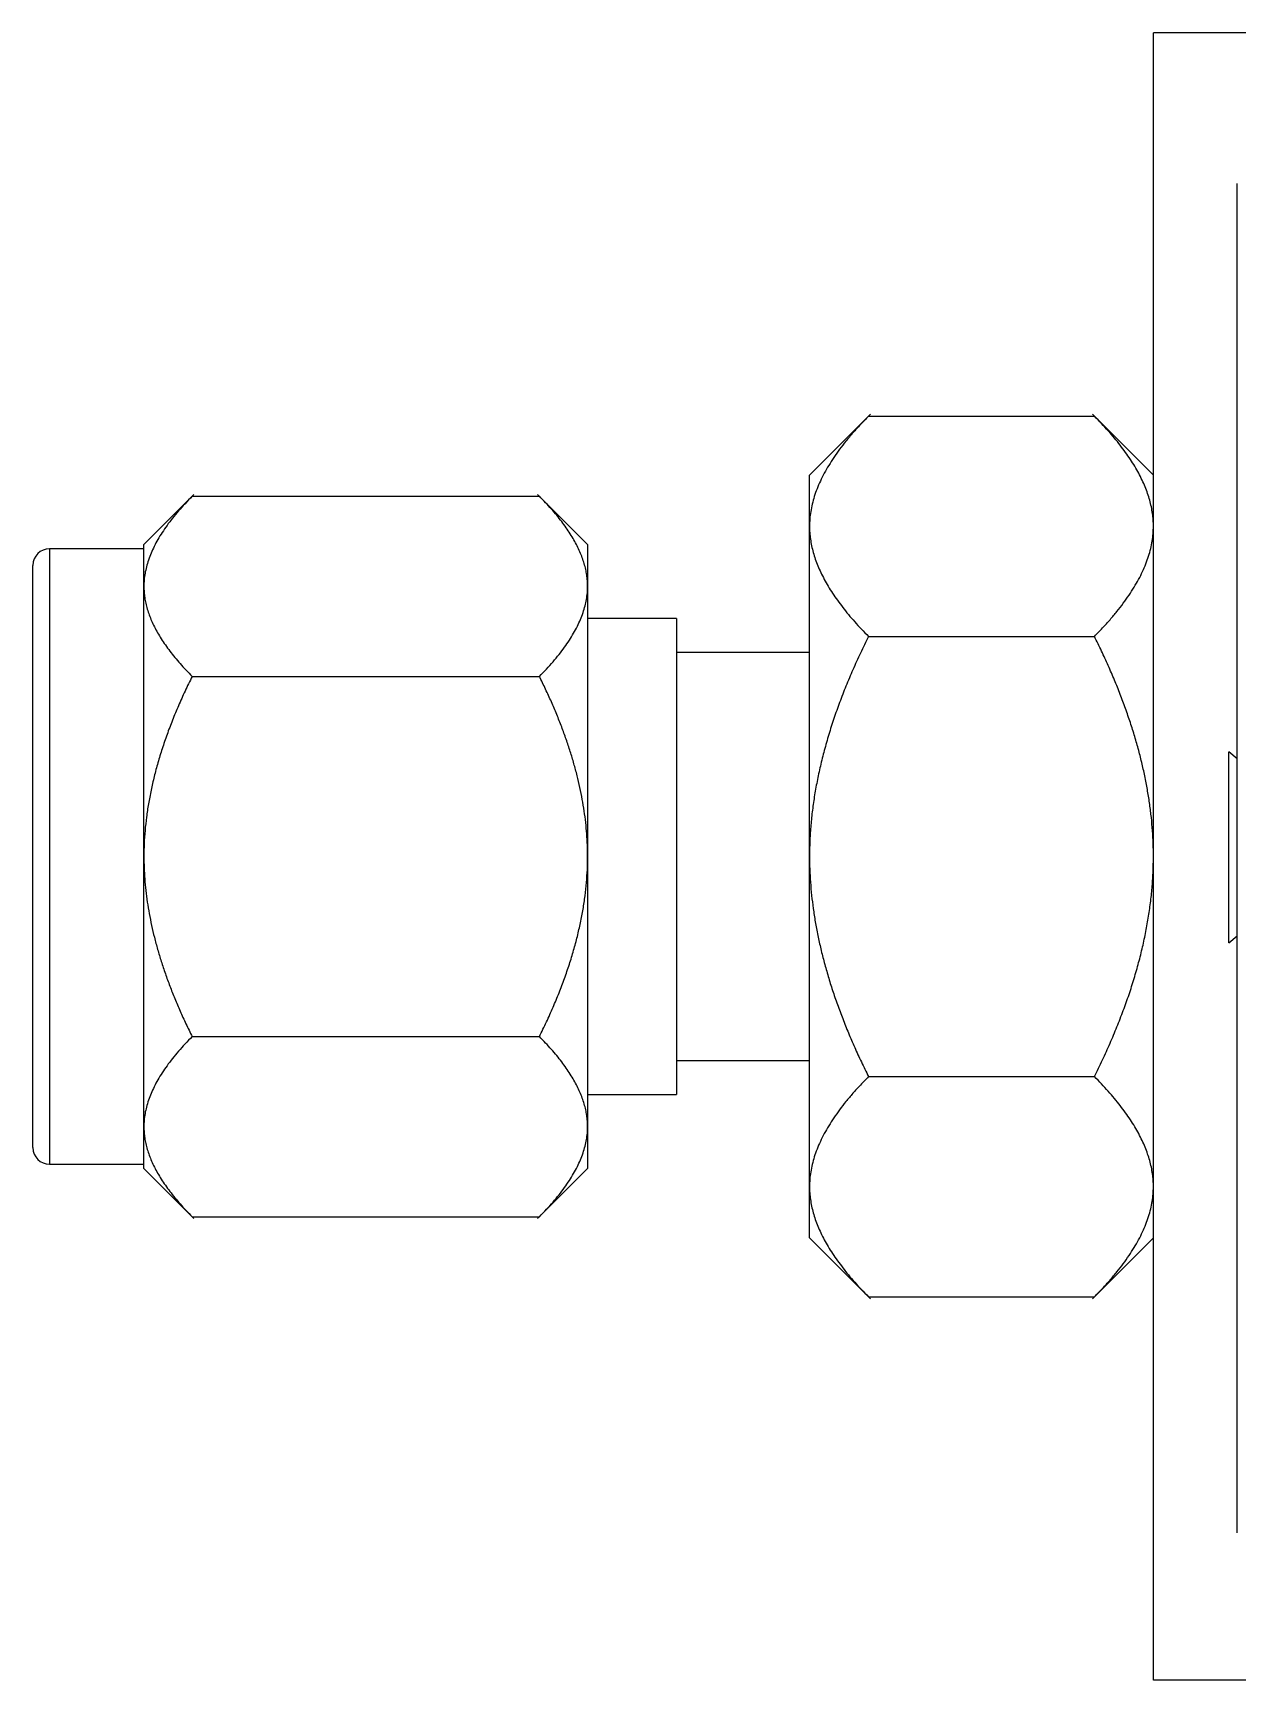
# Model space of a CAD drawing. Header units: inches. Extents: x 1.03 to 9.87, y 1.07 to 7.21.
# Drawn here: x 2.483 to 3.026, y 6.436 to 7.179 of the extents above; entities that cross this region are included whole.
import ezdxf

# ---------------------------------------------------------------- set-up
doc = ezdxf.new("R2010")
doc.units = ezdxf.units.IN
doc.header["$MEASUREMENT"] = 0

msp = doc.modelspace()

# ---------------------------------------------------------------- linework, layer by layer
at = {"color": 7, "linetype": 'Continuous', "lineweight": 25}
for p, q in [((2.98828, 6.43615), (2.98828, 7.17865)), ((3.22935, 7.17865), (2.98828, 7.17865)), ((3.02598, 6.50246), (3.02598, 7.11073)), ((2.8608, 7.0068), (2.83328, 6.97928)), ((2.85987, 7.00587), (2.96169, 7.00587)), ((2.98828, 6.97928), (2.96076, 7.0068)), ((2.83328, 6.95625), (2.83328, 6.97928)), ((2.5558, 6.97055), (2.53328, 6.94803)), ((2.55504, 6.96978), (2.71153, 6.96978)), ((2.73328, 6.94803), (2.71076, 6.97055)), ((2.83328, 6.8074), (2.83328, 6.95625)), ((2.53328, 6.94615), (2.49078, 6.94615)), ((2.53328, 6.92919), (2.53328, 6.94803)), ((2.73328, 6.94803), (2.73328, 6.92919)), ((2.48328, 6.67615), (2.48328, 6.93865)), ((2.53328, 6.8074), (2.53328, 6.92919)), ((2.73328, 6.92919), (2.73328, 6.8074)), ((2.77328, 6.91475), (2.73328, 6.91475)), ((2.77328, 6.91475), (2.77328, 6.70005)), ((2.85987, 6.90663), (2.96169, 6.90663)), ((2.83328, 6.8994), (2.77328, 6.8994)), ((2.55504, 6.88859), (2.71153, 6.88859)), ((3.02598, 6.85138), (3.02228, 6.85452)), ((3.02228, 6.81152), (3.02228, 6.85452)), ((3.02228, 6.76852), (3.02228, 6.81152)), ((2.53328, 6.68562), (2.53328, 6.8074)), ((2.73328, 6.8074), (2.73328, 6.68562)), ((2.83328, 6.65855), (2.83328, 6.8074)), ((3.02228, 6.76852), (3.02598, 6.77166)), ((2.55504, 6.72621), (2.71153, 6.72621)), ((2.77328, 6.7154), (2.83328, 6.7154)), ((2.85987, 6.70817), (2.96169, 6.70817)), ((2.73328, 6.70005), (2.77328, 6.70005)), ((2.53328, 6.66678), (2.53328, 6.68562)), ((2.73328, 6.68562), (2.73328, 6.66678)), ((2.49078, 6.66865), (2.53328, 6.66865)), ((2.53328, 6.66678), (2.5558, 6.64426)), ((2.71076, 6.64426), (2.73328, 6.66678)), ((2.83328, 6.63553), (2.83328, 6.65855)), ((2.55504, 6.64502), (2.71153, 6.64502)), ((2.83328, 6.63553), (2.8608, 6.60801)), ((2.96076, 6.60801), (2.98828, 6.63553)), ((2.85987, 6.60894), (2.96169, 6.60894)), ((3.08383, 6.43615), (2.98828, 6.43615))]:
    msp.add_line(p, q, dxfattribs=at)
at = {"color": 8, "linetype": 'Continuous', "lineweight": 25}
msp.add_line((2.49078, 6.94615), (2.49078, 6.66865), dxfattribs=at)
at = {"color": 7, "linetype": 'Continuous', "lineweight": 25}
for centre, start, end in [((2.49078, 6.93865), 90, 180), ((2.49078, 6.67615), 180, 270)]:
    msp.add_arc(centre, 0.0075, start, end, dxfattribs=at)
for points, knots in [([(2.85987, 7.00587), (2.85864, 7.00461), (2.85619, 7.00212), (2.85281, 6.99838), (2.84968, 6.99467), (2.84683, 6.991), (2.84425, 6.98736), (2.84194, 6.98376), (2.8399, 6.9802), (2.83814, 6.97667), (2.83664, 6.97318), (2.83542, 6.96972), (2.83446, 6.9663), (2.83379, 6.96292), (2.83336, 6.95957), (2.83331, 6.95735), (2.83328, 6.95625)], [0, 0, 0, 0, 0.081051, 0.160355, 0.23797, 0.313952, 0.388366, 0.461279, 0.532761, 0.602888, 0.671741, 0.739403, 0.805964, 0.871518, 0.936163, 1, 1, 1, 1]), ([(2.98828, 6.95625), (2.98826, 6.95722), (2.98822, 6.95915), (2.9879, 6.96208), (2.98738, 6.96503), (2.98665, 6.968), (2.98571, 6.97101), (2.98457, 6.97404), (2.98322, 6.9771), (2.98166, 6.98019), (2.97989, 6.98331), (2.97791, 6.98645), (2.97573, 6.98962), (2.97334, 6.99282), (2.97074, 6.99605), (2.96793, 6.9993), (2.96492, 7.00259), (2.96278, 7.00477), (2.96169, 7.00587)], [0, 0, 0, 0, 0.055816, 0.11224, 0.169341, 0.227185, 0.285838, 0.345359, 0.405808, 0.467241, 0.529711, 0.593269, 0.657963, 0.72384, 0.790942, 0.859311, 0.928984, 1, 1, 1, 1]), ([(2.55504, 6.96978), (2.55395, 6.96868), (2.5518, 6.96649), (2.54885, 6.96319), (2.54614, 6.95993), (2.54369, 6.9567), (2.5415, 6.95351), (2.53957, 6.95035), (2.53789, 6.94722), (2.53647, 6.94413), (2.53531, 6.94108), (2.5344, 6.93806), (2.53376, 6.93507), (2.53336, 6.93212), (2.53331, 6.93016), (2.53328, 6.92919)], [0, 0, 0, 0, 0.087213, 0.172405, 0.255647, 0.337014, 0.416584, 0.494445, 0.570686, 0.645405, 0.718706, 0.790698, 0.861495, 0.93122, 1, 1, 1, 1]), ([(2.73328, 6.92919), (2.73326, 6.93003), (2.73323, 6.93172), (2.73292, 6.93428), (2.73244, 6.93685), (2.73176, 6.93946), (2.73089, 6.94209), (2.72982, 6.94474), (2.72856, 6.94743), (2.72711, 6.95013), (2.72547, 6.95287), (2.72363, 6.95563), (2.72159, 6.95841), (2.71937, 6.96122), (2.71695, 6.96406), (2.71434, 6.96692), (2.71247, 6.96882), (2.71153, 6.96978)], [0, 0, 0, 0, 0.059558, 0.119812, 0.180848, 0.242744, 0.305578, 0.369423, 0.43435, 0.500425, 0.567711, 0.636269, 0.706154, 0.777421, 0.85012, 0.924298, 1, 1, 1, 1]), ([(2.83328, 6.95625), (2.8333, 6.95529), (2.83334, 6.95335), (2.83367, 6.95043), (2.83419, 6.94748), (2.83491, 6.9445), (2.83585, 6.94149), (2.837, 6.93846), (2.83835, 6.9354), (2.83991, 6.93231), (2.84168, 6.9292), (2.84365, 6.92605), (2.84584, 6.92288), (2.84823, 6.91968), (2.85082, 6.91645), (2.85363, 6.9132), (2.85664, 6.90992), (2.85879, 6.90774), (2.85987, 6.90663)], [0, 0, 0, 0, 0.055816, 0.11224, 0.169341, 0.227185, 0.285838, 0.345359, 0.405808, 0.467241, 0.529711, 0.593269, 0.657963, 0.72384, 0.790942, 0.859311, 0.928984, 1, 1, 1, 1]), ([(2.96169, 6.90663), (2.96293, 6.90789), (2.96537, 6.91038), (2.96875, 6.91413), (2.97188, 6.91783), (2.97473, 6.92151), (2.97731, 6.92514), (2.97962, 6.92874), (2.98166, 6.93231), (2.98343, 6.93583), (2.98492, 6.93932), (2.98615, 6.94278), (2.9871, 6.9462), (2.98778, 6.94958), (2.9882, 6.95293), (2.98826, 6.95515), (2.98828, 6.95625)], [0, 0, 0, 0, 0.081051, 0.160355, 0.23797, 0.313952, 0.388366, 0.461279, 0.532761, 0.602888, 0.671741, 0.739403, 0.805964, 0.871518, 0.936163, 1, 1, 1, 1]), ([(2.53328, 6.92919), (2.5333, 6.92835), (2.53334, 6.92665), (2.53364, 6.9241), (2.53412, 6.92152), (2.5348, 6.91892), (2.53567, 6.91629), (2.53674, 6.91363), (2.538, 6.91095), (2.53945, 6.90824), (2.5411, 6.90551), (2.54294, 6.90275), (2.54497, 6.89996), (2.5472, 6.89715), (2.54962, 6.89432), (2.55222, 6.89145), (2.55409, 6.88955), (2.55504, 6.88859)], [0, 0, 0, 0, 0.0595576, 0.1198123, 0.1808477, 0.2427439, 0.3055779, 0.3694233, 0.4343501, 0.500425, 0.5677113, 0.6362689, 0.7061544, 0.7774212, 0.8501199, 0.924298, 1, 1, 1, 1]), ([(2.71153, 6.88859), (2.71261, 6.8897), (2.71476, 6.89189), (2.71771, 6.89519), (2.72042, 6.89845), (2.72287, 6.90167), (2.72506, 6.90487), (2.727, 6.90803), (2.72867, 6.91115), (2.73009, 6.91424), (2.73126, 6.9173), (2.73216, 6.92032), (2.7328, 6.9233), (2.73321, 6.92626), (2.73326, 6.92822), (2.73328, 6.92919)], [0, 0, 0, 0, 0.087213, 0.172405, 0.255647, 0.337014, 0.416584, 0.494445, 0.570686, 0.645405, 0.718706, 0.790698, 0.861495, 0.93122, 1, 1, 1, 1]), ([(2.85987, 6.90663), (2.85864, 6.90412), (2.85619, 6.89915), (2.85281, 6.89165), (2.84968, 6.88424), (2.84683, 6.87689), (2.84425, 6.86962), (2.84194, 6.86242), (2.8399, 6.85529), (2.83814, 6.84824), (2.83664, 6.84126), (2.83542, 6.83435), (2.83446, 6.82751), (2.83379, 6.82074), (2.83336, 6.81405), (2.83331, 6.80961), (2.83328, 6.8074)], [0, 0, 0, 0, 0.081051, 0.160355, 0.23797, 0.313952, 0.388366, 0.461279, 0.532761, 0.602888, 0.671741, 0.739403, 0.805964, 0.871518, 0.936163, 1, 1, 1, 1]), ([(2.98828, 6.8074), (2.98826, 6.80933), (2.98822, 6.81321), (2.9879, 6.81905), (2.98738, 6.82495), (2.98665, 6.83091), (2.98571, 6.83692), (2.98457, 6.84298), (2.98322, 6.8491), (2.98166, 6.85528), (2.97989, 6.86151), (2.97791, 6.8678), (2.97573, 6.87414), (2.97334, 6.88054), (2.97074, 6.88699), (2.96793, 6.8935), (2.96492, 6.90007), (2.96278, 6.90443), (2.96169, 6.90663)], [0, 0, 0, 0, 0.055816, 0.11224, 0.169341, 0.227185, 0.285838, 0.345359, 0.405808, 0.467241, 0.529711, 0.593269, 0.657963, 0.72384, 0.790942, 0.859311, 0.928984, 1, 1, 1, 1]), ([(2.55504, 6.88859), (2.55395, 6.88638), (2.5518, 6.882), (2.54885, 6.87541), (2.54614, 6.86888), (2.54369, 6.86243), (2.5415, 6.85604), (2.53957, 6.84973), (2.53789, 6.84348), (2.53647, 6.8373), (2.53531, 6.83119), (2.5344, 6.82514), (2.53376, 6.81917), (2.53336, 6.81326), (2.53331, 6.80935), (2.53328, 6.8074)], [0, 0, 0, 0, 0.087213, 0.172405, 0.255647, 0.337014, 0.416584, 0.494445, 0.570686, 0.645405, 0.718706, 0.790698, 0.861495, 0.93122, 1, 1, 1, 1]), ([(2.73328, 6.8074), (2.73326, 6.80909), (2.73323, 6.81247), (2.73292, 6.81758), (2.73244, 6.82274), (2.73176, 6.82794), (2.73089, 6.8332), (2.72982, 6.83852), (2.72856, 6.84388), (2.72711, 6.84929), (2.72547, 6.85476), (2.72363, 6.86028), (2.72159, 6.86585), (2.71937, 6.87147), (2.71695, 6.87714), (2.71434, 6.88287), (2.71247, 6.88667), (2.71153, 6.88859)], [0, 0, 0, 0, 0.059558, 0.119812, 0.180848, 0.242744, 0.305578, 0.369423, 0.43435, 0.500425, 0.567711, 0.636269, 0.706154, 0.777421, 0.85012, 0.924298, 1, 1, 1, 1]), ([(2.53328, 6.8074), (2.5333, 6.80572), (2.53334, 6.80233), (2.53364, 6.79723), (2.53412, 6.79207), (2.5348, 6.78686), (2.53567, 6.7816), (2.53674, 6.77629), (2.538, 6.77093), (2.53945, 6.76551), (2.5411, 6.76005), (2.54294, 6.75453), (2.54497, 6.74896), (2.5472, 6.74334), (2.54962, 6.73766), (2.55222, 6.73194), (2.55409, 6.72813), (2.55504, 6.72621)], [0, 0, 0, 0, 0.059558, 0.119812, 0.180848, 0.242744, 0.305578, 0.369423, 0.43435, 0.500425, 0.567711, 0.636269, 0.706154, 0.777421, 0.85012, 0.924298, 1, 1, 1, 1]), ([(2.71153, 6.72621), (2.71261, 6.72843), (2.71476, 6.7328), (2.71771, 6.7394), (2.72042, 6.74592), (2.72287, 6.75238), (2.72506, 6.75876), (2.727, 6.76508), (2.72867, 6.77133), (2.73009, 6.77751), (2.73126, 6.78362), (2.73216, 6.78966), (2.7328, 6.79564), (2.73321, 6.80154), (2.73326, 6.80546), (2.73328, 6.8074)], [0, 0, 0, 0, 0.087213, 0.172405, 0.255647, 0.337014, 0.416584, 0.494445, 0.570686, 0.645405, 0.718706, 0.790698, 0.861495, 0.93122, 1, 1, 1, 1]), ([(2.83328, 6.8074), (2.8333, 6.80547), (2.83334, 6.8016), (2.83367, 6.79575), (2.83419, 6.78985), (2.83491, 6.7839), (2.83585, 6.77789), (2.837, 6.77182), (2.83835, 6.7657), (2.83991, 6.75953), (2.84168, 6.75329), (2.84365, 6.74701), (2.84584, 6.74066), (2.84823, 6.73426), (2.85082, 6.72781), (2.85363, 6.7213), (2.85664, 6.71473), (2.85879, 6.71037), (2.85987, 6.70817)], [0, 0, 0, 0, 0.055816, 0.11224, 0.169341, 0.227185, 0.285838, 0.345359, 0.405808, 0.467241, 0.529711, 0.593269, 0.657963, 0.72384, 0.790942, 0.859311, 0.928984, 1, 1, 1, 1]), ([(2.96169, 6.70817), (2.96293, 6.71068), (2.96537, 6.71566), (2.96875, 6.72315), (2.97188, 6.73057), (2.97473, 6.73791), (2.97731, 6.74518), (2.97962, 6.75238), (2.98166, 6.75951), (2.98343, 6.76657), (2.98492, 6.77355), (2.98615, 6.78046), (2.9871, 6.7873), (2.98778, 6.79406), (2.9882, 6.80076), (2.98826, 6.8052), (2.98828, 6.8074)], [0, 0, 0, 0, 0.081051, 0.160355, 0.23797, 0.313952, 0.388366, 0.461279, 0.532761, 0.602888, 0.671741, 0.739403, 0.805964, 0.871518, 0.936163, 1, 1, 1, 1]), ([(2.55504, 6.72621), (2.55395, 6.72511), (2.5518, 6.72292), (2.54885, 6.71962), (2.54614, 6.71636), (2.54369, 6.71313), (2.5415, 6.70994), (2.53957, 6.70678), (2.53789, 6.70366), (2.53647, 6.70057), (2.53531, 6.69751), (2.5344, 6.69449), (2.53376, 6.6915), (2.53336, 6.68855), (2.53331, 6.68659), (2.53328, 6.68562)], [0, 0, 0, 0, 0.087213, 0.172405, 0.255647, 0.337014, 0.416584, 0.494445, 0.570686, 0.645405, 0.718706, 0.790698, 0.861495, 0.93122, 1, 1, 1, 1]), ([(2.73328, 6.68562), (2.73326, 6.68646), (2.73323, 6.68815), (2.73292, 6.69071), (2.73244, 6.69328), (2.73176, 6.69589), (2.73089, 6.69852), (2.72982, 6.70117), (2.72856, 6.70386), (2.72711, 6.70656), (2.72547, 6.7093), (2.72363, 6.71206), (2.72159, 6.71484), (2.71937, 6.71765), (2.71695, 6.72049), (2.71434, 6.72335), (2.71247, 6.72525), (2.71153, 6.72621)], [0, 0, 0, 0, 0.059558, 0.119812, 0.180848, 0.242744, 0.305578, 0.369423, 0.43435, 0.500425, 0.567711, 0.636269, 0.706154, 0.777421, 0.85012, 0.924298, 1, 1, 1, 1]), ([(2.85987, 6.70817), (2.85864, 6.70691), (2.85619, 6.70443), (2.85281, 6.70068), (2.84968, 6.69697), (2.84683, 6.6933), (2.84425, 6.68966), (2.84194, 6.68606), (2.8399, 6.6825), (2.83814, 6.67897), (2.83664, 6.67548), (2.83542, 6.67203), (2.83446, 6.66861), (2.83379, 6.66522), (2.83336, 6.66188), (2.83331, 6.65966), (2.83328, 6.65855)], [0, 0, 0, 0, 0.081051, 0.160355, 0.23797, 0.313952, 0.388366, 0.461279, 0.532761, 0.602888, 0.671741, 0.739403, 0.805964, 0.871518, 0.936163, 1, 1, 1, 1]), ([(2.98828, 6.65855), (2.98826, 6.65952), (2.98822, 6.66146), (2.9879, 6.66438), (2.98738, 6.66733), (2.98665, 6.67031), (2.98571, 6.67331), (2.98457, 6.67634), (2.98322, 6.67941), (2.98166, 6.68249), (2.97989, 6.68561), (2.97791, 6.68875), (2.97573, 6.69192), (2.97334, 6.69512), (2.97074, 6.69835), (2.96793, 6.7016), (2.96492, 6.70489), (2.96278, 6.70707), (2.96169, 6.70817)], [0, 0, 0, 0, 0.055816, 0.11224, 0.169341, 0.227185, 0.285838, 0.345359, 0.405808, 0.467241, 0.529711, 0.593269, 0.657963, 0.72384, 0.790942, 0.859311, 0.928984, 1, 1, 1, 1]), ([(2.53328, 6.68562), (2.5333, 6.68478), (2.53334, 6.68308), (2.53364, 6.68053), (2.53412, 6.67795), (2.5348, 6.67535), (2.53567, 6.67272), (2.53674, 6.67006), (2.538, 6.66738), (2.53945, 6.66467), (2.5411, 6.66194), (2.54294, 6.65918), (2.54497, 6.6564), (2.5472, 6.65358), (2.54962, 6.65075), (2.55222, 6.64788), (2.55409, 6.64598), (2.55504, 6.64502)], [0, 0, 0, 0, 0.059558, 0.119812, 0.180848, 0.242744, 0.305578, 0.369423, 0.43435, 0.500425, 0.567711, 0.636269, 0.706154, 0.777421, 0.85012, 0.924298, 1, 1, 1, 1]), ([(2.71153, 6.64502), (2.71261, 6.64613), (2.71476, 6.64832), (2.71771, 6.65162), (2.72042, 6.65488), (2.72287, 6.6581), (2.72506, 6.6613), (2.727, 6.66446), (2.72867, 6.66758), (2.73009, 6.67067), (2.73126, 6.67373), (2.73216, 6.67675), (2.7328, 6.67974), (2.73321, 6.68269), (2.73326, 6.68465), (2.73328, 6.68562)], [0, 0, 0, 0, 0.0872126, 0.1724052, 0.2556473, 0.3370137, 0.4165843, 0.4944446, 0.5706859, 0.6454054, 0.7187062, 0.7906977, 0.8614954, 0.9312205, 1, 1, 1, 1]), ([(2.83328, 6.65855), (2.8333, 6.65759), (2.83334, 6.65565), (2.83367, 6.65273), (2.83419, 6.64978), (2.83491, 6.6468), (2.83585, 6.6438), (2.837, 6.64076), (2.83835, 6.6377), (2.83991, 6.63462), (2.84168, 6.6315), (2.84365, 6.62836), (2.84584, 6.62518), (2.84823, 6.62199), (2.85082, 6.61876), (2.85363, 6.6155), (2.85664, 6.61222), (2.85879, 6.61004), (2.85987, 6.60894)], [0, 0, 0, 0, 0.055816, 0.11224, 0.169341, 0.227185, 0.285838, 0.345359, 0.405808, 0.467241, 0.529711, 0.593269, 0.657963, 0.72384, 0.790942, 0.859311, 0.928984, 1, 1, 1, 1]), ([(2.96169, 6.60894), (2.96293, 6.6102), (2.96537, 6.61268), (2.96875, 6.61643), (2.97188, 6.62014), (2.97473, 6.62381), (2.97731, 6.62745), (2.97962, 6.63105), (2.98166, 6.63461), (2.98343, 6.63814), (2.98492, 6.64163), (2.98615, 6.64508), (2.9871, 6.6485), (2.98778, 6.65189), (2.9882, 6.65523), (2.98826, 6.65745), (2.98828, 6.65855)], [0, 0, 0, 0, 0.081051, 0.160355, 0.23797, 0.313952, 0.388366, 0.461279, 0.532761, 0.602888, 0.671741, 0.739403, 0.805964, 0.871518, 0.936163, 1, 1, 1, 1])]:
    msp.add_open_spline(points, degree=3, knots=knots, dxfattribs=at)

doc.saveas('drawing.dxf')
